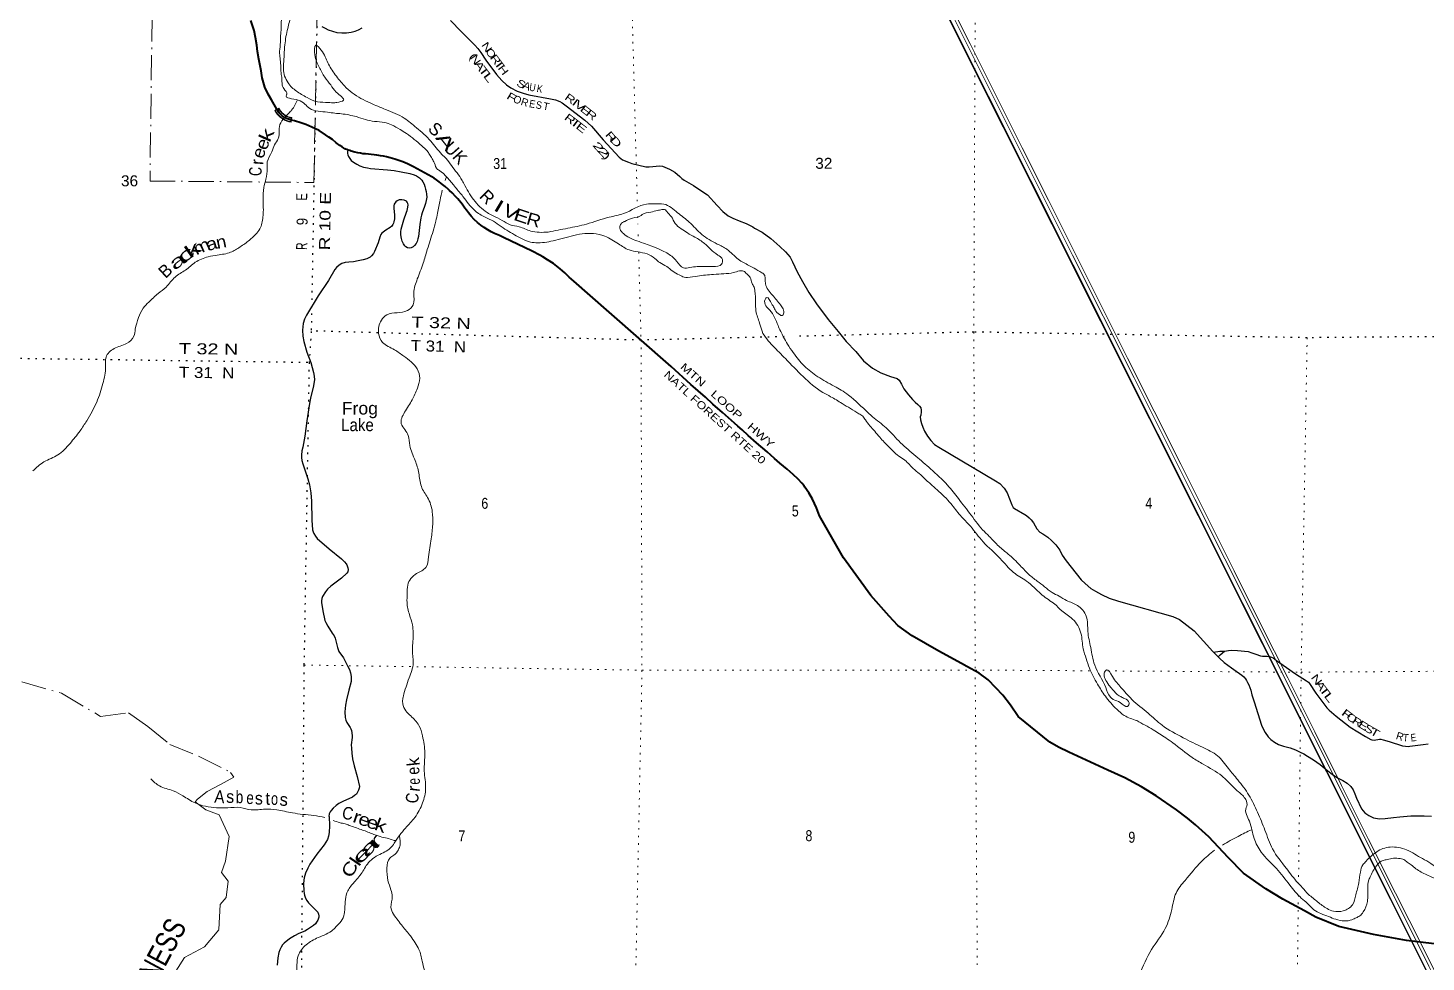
# Model space of a CAD drawing. Header units: feet. Extents: x -1048576 to 137166, y -268550 to 2097152.
# Drawn here: x -146024 to -123722, y 252093 to 266990 of the extents above; entities that cross this region are included whole.
import ezdxf
from ezdxf.enums import TextEntityAlignment as Align

# ---------------------------------------------------------------- set-up
doc = ezdxf.new("R2010")
doc.units = ezdxf.units.FT
doc.header["$LTSCALE"] = 80
doc.linetypes.add('DOT_DASHED', pattern=[7.7, 5, -1.2, 0.3, -1.2])
doc.linetypes.add('DOTTED', pattern=[1.5, 0.3, -1.2])
for name, color, linetype, lineweight in [('26', 7, 'Continuous', 40), ('29', 7, 'Continuous', 25), ('39', 7, 'Continuous', 13), ('44', 7, 'DOT_DASHED', 13), ('6', 7, 'DOTTED', 25), ('61', 7, 'Continuous', 13), ('7', 7, 'DOTTED', 13)]:
    doc.layers.add(name, color=color, linetype=linetype, lineweight=lineweight)
for name, color, linetype in [('27', 7, 'Continuous'), ('30', 7, 'Continuous'), ('41', 7, 'Continuous')]:
    doc.layers.add(name, color=color, linetype=linetype)

msp = doc.modelspace()

# ---------------------------------------------------------------- linework, layer by layer
at = {"layer": '26'}
for points in [[(-142054.64, 265694.89), (-142076.65, 265731.36), (-142139.78, 265845.62), (-142192.38, 265935.83), (-142244.99, 266047.08), (-142288.57, 266194.42), (-142305.1, 266307.55), (-142339.67, 266490.98), (-142362.22, 266615.76), (-142372.74, 266716.5), (-142392.28, 266839.78), (-142413.32, 266948.03), (-142467.42, 267108.9)], [(-139143.81, 264237.91), (-139168.56, 264263.55), (-139196.5, 264296.41), (-139255.34, 264359.68), (-139298, 264399.41), (-139315.65, 264416.58), (-139369.09, 264462.19), (-139408.8, 264496.03), (-139462.37, 264536.42), (-139509.38, 264570.64), (-139546.15, 264594.63), (-139581.8, 264615.74), (-139813.62, 264745.6), (-139872.78, 264777.58), (-139924.66, 264802.69), (-139969.11, 264822.84), (-140042.33, 264853.87), (-140105.97, 264875.62), (-140173.43, 264898.01), (-140244.82, 264918.64), (-140303.34, 264933.35), (-140353.22, 264943.91), (-140399.58, 264952.55), (-140425.81, 264957.34), (-140461.3, 264962.46), (-140500.95, 264968.22), (-140548.27, 264972.38), (-140593.04, 264977.1), (-140637.81, 264980.29), (-140680.01, 264985.41), (-140717.75, 264990.85), (-140762.19, 265000.12), (-140811.12, 265011.64), (-140868.11, 265027.91), (-140891.43, 265035.08), (-140914.22, 265042.78), (-140936.66, 265051.04), (-140957.47, 265058.37), (-140958.35, 265058.81), (-140970.8, 265063.94), (-140986.26, 265074.35), (-141014.06, 265093.14), (-141050.14, 265117.95), (-141105.74, 265158.54), (-141165.86, 265208.91), (-141222.23, 265251), (-141275.58, 265287.83), (-141379.28, 265352.48), (-141496.51, 265409.62), (-141589.69, 265448.71), (-141673.86, 265475.77), (-141773.06, 265507.34), (-141820.21, 265522.4), (-141898.12, 265545.58), (-141933.39, 265564.01), (-141966.55, 265588.24), (-141991.82, 265608.26), (-142018.14, 265636.17), (-142054.64, 265694.89)], [(-122928.82, 252302.91), (-124034.86, 252438.14), (-124558.48, 252531.46), (-125113.84, 252661.37), (-125480.18, 252805.81), (-125661.5, 252906.86), (-126008.16, 253096.6), (-126276.34, 253262.36), (-126631.72, 253508.81), (-126878.09, 253757.45), (-127187.69, 254088.96), (-127397, 254278.71), (-127525.63, 254387.76), (-127702.23, 254518.62), (-128027.09, 254745.44), (-128262.56, 254887.2), (-128524.2, 255028.97), (-128796.73, 255153.29), (-129422.47, 255441.18), (-129585.99, 255519.69), (-129725.53, 255600.39), (-130227.28, 256006.66), (-130351.47, 256187.83), (-130473.06, 256350.87), (-130584.31, 256467.33), (-130708.5, 256594.15), (-130848.21, 256700.26), (-131044.58, 256804.5), (-131130.93, 256854.72), (-131493.72, 257052.23), (-131918.02, 257295.51), (-132145.69, 257461.14), (-132285.4, 257611.25), (-132577.75, 257939.93), (-133014.99, 258540.35), (-133334.5, 259098.73), (-133395.95, 259211.31), (-133446.4, 259338.77), (-133511.08, 259474.64), (-133567.35, 259576.22), (-133631.18, 259667.75), (-133644, 259688.16), (-133676.98, 259732.16), (-133739.08, 259793.62), (-133818.63, 259867.38), (-133912.42, 259951.49), (-134030.78, 260051.13), (-134115.51, 260125.54), (-134234.03, 260230.35), (-134401.55, 260375.93), (-134532.85, 260493.04), (-134630.52, 260579.74), (-134698.43, 260639.26), (-134754.37, 260688.6), (-134943.88, 260856.17), (-135097.82, 260992.69), (-135218.45, 261102.68), (-135452.59, 261305.84), (-135764.02, 261588.57), (-136754.92, 262456.2), (-137054.39, 262720.99), (-137316.98, 262950.68), (-137388.78, 263014.74), (-137459.44, 263083.48), (-137535.76, 263150.77), (-137643.13, 263231.64), (-137738.85, 263294.4), (-137812.58, 263339.7), (-137856.57, 263365.58), (-137899.9, 263388.22), (-137938.06, 263407.63), (-137981.34, 263429.58), (-138438.03, 263650.69), (-138503.24, 263681.09), (-138582.18, 263713.95), (-138635.13, 263740.44), (-138688.08, 263768.89), (-138748.88, 263809.6), (-138802.32, 263847.36), (-138852.33, 263888.56), (-138905.52, 263936.27), (-138955.53, 263991.21), (-138998.19, 264042.21), (-139027.6, 264081.94), (-139056.04, 264117.75), (-139075.16, 264150.12), (-139095.27, 264178.56), (-139119.29, 264207.99), (-139143.81, 264237.91)]]:
    msp.add_lwpolyline(points, dxfattribs=at)
at = {"layer": '29'}
for points in [[(-141334.7, 267014.78), (-141282.26, 266986.45), (-141232.96, 266962.32), (-141164.79, 266937.14), (-141094.52, 266920.35), (-141016.9, 266911.96), (-140942.43, 266913.01), (-140866.91, 266922.45), (-140807.13, 266941.34), (-140751.54, 266960.22), (-140693.85, 266990.65)], [(-139281.7, 267109.56), (-139113.87, 266933.46)], [(-139113.87, 266933.46), (-138897.79, 266717.11), (-138846.44, 266665.06), (-138801.96, 266598.86), (-138721.04, 266477.91), (-138549.49, 266249.1), (-138464.45, 266154.48), (-138388.34, 266082.69), (-138322.25, 266037.3), (-138218.54, 265984.09), (-138124.28, 265948.02), (-138034.84, 265921.49), (-137686.54, 265859.08), (-137611.24, 265842), (-137541.85, 265817.7), (-137501.78, 265795.27), (-137437.01, 265749.88), (-137140.7, 265521.07), (-137035.21, 265424.13), (-136849.59, 265203.86), (-136594.86, 264928.25), (-136539.14, 264889.2), (-136444.34, 264847.35), (-136392.12, 264829.45), (-136165.51, 264777.6), (-136116.6, 264777.44), (-135942.45, 264791.55), (-135902.17, 264785.25), (-135787.81, 264735.85), (-135707.23, 264689.04), (-135624.05, 264618.84), (-135591.12, 264587.87), (-135556.47, 264561.64), (-135405.72, 264475.84), (-135288.75, 264400.43), (-135181.54, 264330.23), (-135030.78, 264157.32), (-134939.81, 264063.72), (-134854.03, 263993.51), (-134778.66, 263957.11), (-134681.18, 263914.21), (-134567.47, 263871.31), (-134463.5, 263816.71), (-134432.41, 263799.17)], [(-140920.96, 265045.06), (-140926.01, 265016.99), (-140925.77, 264989.76), (-140922.68, 264968.38), (-140910.24, 264939.52), (-140888.83, 264907), (-140867.39, 264878.09), (-140831.57, 264847.29), (-140779.54, 264818.21), (-140727.54, 264790.52), (-140670.02, 264770.8), (-140608.9, 264757.86), (-140558.81, 264749.3), (-140286.87, 264726.55), (-140180.79, 264715.88), (-140071.55, 264696.67), (-139932.68, 264671.3), (-139862.59, 264648.72), (-139824.92, 264631.11), (-139780.11, 264598.46), (-139743.04, 264563.9), (-139722.86, 264536.95), (-139705.08, 264497.26), (-139693.53, 264460.93)], [(-139693.53, 264460.93), (-139680.98, 264421.48), (-139669.71, 264383.68), (-139664.55, 264340.46), (-139663.08, 264291.93), (-139670.53, 264236.11), (-139683.38, 264191.19), (-139697.94, 264145.08), (-139736.39, 264043.9), (-139746.83, 264002.52), (-139756.64, 263963.03), (-139773.58, 263857.55), (-139795.17, 263662.02), (-139803.52, 263624.94), (-139818.13, 263587.23), (-139832.72, 263553.11), (-139856.29, 263520.85), (-139880.76, 263497.85), (-139910.5, 263483.36), (-139943.59, 263480.73), (-139971.68, 263485.5), (-139996.79, 263500.04), (-140013.61, 263514.22), (-140036.11, 263548.85), (-140053.89, 263588.54), (-140066.04, 263630.22), (-140074.91, 263691.24), (-140074.64, 263739.84), (-140071.42, 263783.8), (-140028.53, 263928.49), (-139984.71, 264052.49), (-139975.43, 264081.09), (-139966.26, 264133.37), (-139961.73, 264171.74), (-139964.14, 264190.95), (-139973.01, 264214.4), (-139986.96, 264228.71), (-140023.23, 264245.28), (-140059.2, 264250.13), (-140104.21, 264247.53), (-140134.11, 264235.23), (-140158.38, 264215.43), (-140181.98, 264177.77), (-140190.01, 264153.37), (-140189.53, 264114.82), (-140178.51, 264003.72), (-140179.67, 263947.39), (-140186.4, 263898.84), (-140192.65, 263879.07), (-140203.57, 263857.54), (-140219.87, 263830.73), (-140245.23, 263809.18), (-140313.77, 263767.69), (-140377.11, 263719.93), (-140393.66, 263698.35), (-140411.66, 263655.33), (-140438.35, 263565.81), (-140495.32, 263423.37), (-140512.1, 263394.93), (-140542.91, 263357.31), (-140567.49, 263333.71), (-140620.56, 263309.15), (-140679.19, 263291.15), (-140757.54, 263273.92), (-140828.99, 263261.36), (-140907.02, 263256.75), (-140964.39, 263247.49), (-141016.94, 263232.17), (-141057.87, 263208.67), (-141103.66, 263171.46), (-141129.69, 263139.19), (-141231.66, 262961.16), (-141395.34, 262715.51), (-141580.24, 262409.62), (-141610.39, 262346.41), (-141632.96, 262279.23), (-141641.67, 262222.4), (-141642.97, 262168.32), (-141637.1, 262074.8), (-141623.9, 261990.28), (-141574.41, 261821.82), (-141512.81, 261653.15), (-141467.21, 261492.83), (-141458.89, 261436.71), (-141455.62, 261377.3), (-141462.19, 261319.06), (-141466.94, 261283.78), (-141518.73, 261085.74), (-141535.12, 260999.8), (-141577.54, 260723.2)], [(-134432.41, 263799.17), (-134311.44, 263730.91), (-134173.68, 263630.8), (-134029.42, 263506), (-133941.71, 263421.15), (-133867.63, 263336.65), (-133828.64, 263259.95), (-133754.56, 263100.04), (-133670.09, 262945.34), (-133570.02, 262771.13), (-133447.85, 262590.42), (-133257.47, 262341.46), (-133097.62, 262151.65), (-132972.85, 261990.44), (-132817.55, 261828.89), (-132694.08, 261683.29), (-132552.42, 261566.29), (-132419.86, 261488.28), (-132263.91, 261432.38), (-132158.64, 261399.88), (-132126.15, 261371.28), (-132087.16, 261311.48), (-132050.77, 261237.37), (-131977.99, 261136.93), (-131913.01, 261064.13), (-131874.02, 261021.23), (-131831.13, 260987.42), (-131802.54, 260958.82), (-131783.05, 260932.82), (-131775.25, 260896.42), (-131776.55, 260867.82), (-131783.05, 260813.22), (-131790.85, 260788.52), (-131784.35, 260737.81), (-131772.65, 260680.61), (-131750.56, 260623.41), (-131723.27, 260561.01), (-131675.18, 260479.11), (-131621.89, 260411.5), (-131560.81, 260346.5), (-131491.62, 260303.26), (-130589.68, 259767.64), (-130523.4, 259724.74), (-130453.22, 259653.23), (-130402.54, 259573.93), (-130329.12, 259386.39), (-130320.02, 259362.98), (-130308.33, 259343.48), (-130286.23, 259325.28), (-130122.48, 259232.98), (-130095.19, 259214.78), (-130053.6, 259178.38), (-130021.11, 259144.58), (-129986.02, 259099.07), (-129932.68, 259003.24), (-129884, 258950.7), (-129834.04, 258919.95), (-129754.61, 258868.69), (-129694.41, 258814.87), (-129626.51, 258744.39), (-129566.3, 258661.09), (-129525.31, 258580.36), (-129463.82, 258490.65), (-129224.91, 258186.62), (-129162.14, 258128.96), (-129067.34, 258052.07), (-128993.04, 258009.78), (-128900.81, 257954.67), (-128777.83, 257895.73), (-128627.94, 257849.59), (-127760.03, 257606.11), (-127654.68, 257554.21), (-127422.81, 257376.09), (-127121.55, 257044.78)], [(-141577.54, 260723.2), (-141610.06, 260479.38), (-141641.33, 260306.22), (-141654.51, 260244.58), (-141661.72, 260179.33), (-141662.3, 260138.43), (-141655.36, 260093.4), (-141642.01, 260037.62), (-141594.11, 259893.42), (-141561.61, 259799.53), (-141534.92, 259702.58), (-141522.9, 259640.93), (-141514.27, 259574.3), (-141501.13, 259443.5), (-141496.33, 259142.5), (-141482.95, 258984.75), (-141476.34, 258954.97), (-141463.78, 258927.88), (-141438.94, 258884.57), (-141410.71, 258848.22), (-141217.92, 258683.4), (-141025.06, 258522.63), (-140976.88, 258477.05), (-140945.78, 258442.53), (-140937.55, 258430.04), (-140930.46, 258410.2), (-140921.62, 258381.36), (-140918.18, 258352.54), (-140923.78, 258316.58), (-140938.31, 258293.26), (-141020.36, 258215.57), (-141192.07, 258087.18), (-141245.69, 258037.61), (-141280.38, 257997.79), (-141326.06, 257923.83), (-141338.29, 257892.35), (-141342.11, 257852.78), (-141341.84, 257829.18), (-141319.6, 257694.27), (-141286.36, 257541.46), (-141273.84, 257508.65), (-141241.54, 257451.84), (-141170.88, 257339.57), (-141141.85, 257293.75), (-141125.85, 257259.46), (-141111.7, 257214.39), (-141088.17, 257109.96), (-141078.28, 257075.62), (-141063.05, 257046.93), (-140990.2, 256944.73), (-140972.99, 256914.86), (-140925.85, 256818.43), (-140896.49, 256756.06), (-140879.43, 256704.55), (-140866.5, 256647.91), (-140866.77, 256599.32), (-140869.73, 256567.05), (-140906.46, 256428.32), (-140943.44, 256275.45), (-140961.06, 256190.92), (-140968.64, 256081.57), (-140963.72, 255995.15), (-140951.12, 255952.44), (-140935.37, 255915.8), (-140882.59, 255834.15), (-140872.95, 255812.87), (-140864.12, 255784.02), (-140852.52, 255708.43), (-140850.32, 255675.96), (-140867.31, 255555.19), (-140865.69, 255501.47), (-140857.51, 255423.75), (-140845.04, 255332.18), (-140820.72, 255221.17), (-140773.27, 255050.72), (-140737.68, 254894.61), (-140739.65, 254865.48), (-140748.82, 254834.93), (-140765.56, 254800.16), (-140785.16, 254772.14), (-140814.1, 254747.11), (-140849.63, 254722.81), (-141000.17, 254650.62), (-141063.17, 254618.92), (-141106.17, 254587.78), (-141153.56, 254547.43), (-141186.24, 254508.34), (-141202.49, 254486.51), (-141217.06, 254456), (-141222.19, 254414.03)], [(-127121.55, 257044.78), (-127018.23, 256940.31), (-126943.47, 256872.48), (-126824.66, 256783.2), (-126662.4, 256668.42), (-126625.89, 256640.01), (-126603.86, 256607.55), (-126587.48, 256584.93), (-126567.78, 256551.88), (-126550.39, 256513.04), (-126518.52, 256426.66), (-126501.71, 256353.62), (-126464.62, 256240.57), (-126347.56, 255870.12), (-126319.74, 255809.82), (-126286.71, 255751.27), (-126238.03, 255682.86), (-126196.3, 255641.7), (-126140.37, 255600.39), (-126076.05, 255561.55), (-125997.81, 255536.04), (-125889.44, 255507.06), (-125844.23, 255494.88), (-125805.99, 255479.81), (-125730.06, 255441.55), (-125673.27, 255411.98), (-125614.16, 255376.62), (-125516.8, 255315.17), (-125413.06, 255243.13), (-125289.04, 255144), (-125218.34, 255088.34), (-125133.73, 255032.11), (-125050.47, 254989.71), (-124980.13, 254947.97), (-124919.33, 254894.3), (-124885.95, 254841.83), (-124856.14, 254776.23), (-124831.11, 254707.06), (-124751.23, 254537.72), (-124696.39, 254473.32), (-124635.59, 254429.19), (-124558.1, 254394.61), (-124462.72, 254374.33), (-124374.5, 254380.3), (-124239.79, 254398.18), (-124139.34, 254410.11), (-123962.9, 254423.23), (-123751.88, 254425.61), (-123633.86, 254417.27)], [(-127112.3, 257035.42), (-127010.6, 257048.65), (-126935.36, 257050.2), (-126873.21, 257061.84), (-126820.77, 257067.65), (-126731.44, 257063.74), (-126556.81, 257043.03), (-126500.34, 257024.85), (-126420.45, 256996.31), (-126379.94, 256980.15), (-126360.31, 256975.1), (-126331.39, 256970.43), (-126259.54, 256969.36), (-126220.69, 256966.52), (-126185.14, 256955.99), (-126162.43, 256945.14), (-126105.39, 256902.14), (-125949.96, 256792.48), (-125806.53, 256689.09), (-125626.5, 256579.9), (-125599.03, 256558.36), (-125579.9, 256533.27), (-125479.13, 256378.61), (-125303.64, 256147.44), (-125267.33, 256107.87), (-125156.71, 256013.7), (-124929.78, 255840.23), (-124688.31, 255690.75), (-124605.18, 255643.55), (-124584.36, 255636.49), (-124546.92, 255631.88), (-124465.35, 255647.4), (-124442.98, 255646.23), (-124407.09, 255637.68), (-124310.52, 255607.65), (-124095.83, 255541.42), (-124051.71, 255534.66), (-124005.1, 255532.71), (-123978.9, 255537.43), (-123766.61, 255564.15), (-123689.8, 255572.96)], [(-127039.17, 256961.48), (-127005.51, 256994.04), (-126934.86, 257050.29)], [(-141220.21, 254411.97), (-141214.69, 254266.47), (-141220.52, 254159.06), (-141229.69, 254101.11), (-141248.12, 254049.43), (-141271.78, 254002.77), (-141296.71, 253960.87), (-141418.35, 253811.45), (-141525.7, 253653.24), (-141562.04, 253592.25), (-141596.69, 253509.65), (-141616.89, 253437.78), (-141622.52, 253396.41), (-141626.43, 253340.64), (-141624.27, 253227.21), (-141618.29, 253187.62), (-141611.25, 253158.78), (-141595.3, 253113.7), (-141575.74, 253072.2), (-141550.72, 253039.66), (-141449.81, 252937.49), (-141421.87, 252909.36), (-141402.19, 252887.66), (-141389.77, 252855.19), (-141383.09, 252831.34), (-141382.82, 252810.16), (-141388.32, 252792.19), (-141399.29, 252761.66), (-141419.28, 252727.57), (-141437.82, 252700.99), (-141468.17, 252673.86), (-141563.92, 252609.6), (-141609.31, 252584.72), (-141701.04, 252547.37), (-141773.97, 252512.77), (-141852.7, 252461.83), (-141937.43, 252394.34), (-141964.82, 252365.27), (-141984.81, 252331.19), (-142008.45, 252286.33), (-142022.77, 252244.31), (-142037.95, 252160.51), (-142048.53, 252040.76)]]:
    msp.add_lwpolyline(points, dxfattribs=at)
at = {"layer": '39'}
msp.add_line((-139350.71, 264605.5), (-139366.53, 264556.52), dxfattribs=at)
for points in [[(-139726.18, 284721.75), (-139786.61, 284683.23), (-139865.18, 284636.58), (-139935.68, 284589.96), (-139981.99, 284555.51), (-140024.23, 284506.92), (-140030.24, 284490.75), (-140030.24, 284490.75), (-140086.75, 284492.64)], [(-145398.52, 275945.4), (-145179.27, 275770.84), (-145071.49, 275684.92), (-144947.77, 275582.67), (-144797.93, 275476.11), (-144684.22, 275380.03), (-144546.64, 275255.43), (-144435.1, 275143.23), (-144341.63, 275035.26), (-144260.49, 274903.21), (-144183.18, 274789.36), (-144155.72, 274720.45), (-144148.48, 274641.67), (-144150.05, 274490.34), (-144159.89, 274316.89), (-144146.33, 274266.29), (-144124.57, 274229.73), (-144093.25, 274144.64), (-144093.92, 274080.07), (-144123.3, 273963.34), (-144123.59, 273935.09), (-144124.03, 273892.72), (-144084.48, 273825.69), (-144030.92, 273750.45), (-144025.36, 273703.97), (-144012.28, 273606.96), (-144019.57, 273485.96), (-144016.63, 273380.99), (-144007.63, 273277.97), (-144040.6, 273203.67), (-144055.02, 273171.53), (-144108.16, 273093.41), (-144136.72, 273055.37), (-144160.96, 273047.57), (-144168.65, 273081.96), (-144179.93, 273158.76), (-144183.52, 273201.18), (-144195.07, 273251.76), (-144230.62, 273316.72), (-144258.6, 273335.19), (-144275.2, 273286.93), (-144305.15, 273115.73), (-144355.91, 272878.15), (-144412.06, 272703.19), (-144387.72, 272527.36), (-144373.69, 272327.42), (-144385.67, 272141.89), (-144401.17, 272004.84), (-144418.65, 271871.84), (-144433.61, 271787.24), (-144472.5, 271335.63), (-144432.94, 271074.87), (-144390.81, 270672.83), (-144376.7, 270480.96), (-144303.63, 270151.23), (-144197.26, 269734.36), (-144043.65, 269348.05), (-143926.65, 269133.47), (-143640.81, 268858.56), (-143613.31, 268793.68), (-143516.86, 268584.78), (-143247.45, 268363.91), (-143177.67, 268300.59), (-142693.66, 268008.78), (-142557.62, 267930.62), (-142409.61, 267842.24), (-142259.48, 267763.92), (-142139.73, 267667.78), (-142038, 267579.9), (-141958.93, 267441.81), (-141940.81, 267247.89), (-141980.4, 267117.14), (-141983.73, 266990.04), (-141990.64, 266905.36), (-141998.58, 266721.81), (-142010.06, 266584.71), (-141999.03, 266483.69), (-141983.37, 266247.41), (-141972.21, 266158.49), (-141970.81, 266099.96), (-141943.43, 266022.97), (-141896.07, 265931.65), (-141902.21, 265921.63), (-141713.89, 265838.86), (-141528.09, 265707.69), (-141246.97, 265646.12), (-141128.4, 265630.7), (-141023.84, 265621.5), (-140784.82, 265576.52)], [(-145116.05, 275943.39), (-145047.37, 275876.37), (-144908.41, 275691.22), (-144822.47, 275633.78), (-144710.78, 275535.7), (-144579.08, 275427.32), (-144427.33, 275310.64), (-144307.75, 275198.35), (-144162.37, 275049.46), (-144081.39, 274901.27), (-144053.09, 274719.34), (-144040.74, 274551.71), (-143984.76, 274321.05), (-143948.64, 274116.83), (-143936.24, 273953.24), (-143938.52, 273733.3), (-143920.72, 273509.1), (-143916.39, 273343.58), (-143910.03, 273180.05), (-143988.15, 273021.47), (-144074.23, 272871.06), (-144162.77, 272678.29), (-144221.87, 272412.55), (-144218.88, 272117.89), (-144229.75, 271845.57), (-144281.22, 271539.39), (-144307.87, 271297.51), (-144297.13, 270974.51), (-144273.74, 270705.86), (-144195.46, 270297.37), (-144175.87, 270050.96), (-144012.72, 269675.86), (-143981, 269629.1), (-143876.75, 269395.89), (-143745.82, 269212.85), (-143624.49, 269074.31), (-143531.27, 268942.12), (-143373.33, 268670.15), (-143146, 268443.53), (-142902.13, 268283.48), (-142690.79, 268206.87), (-142543.67, 268112.09), (-142379.77, 268003.35), (-142206.14, 267862.23), (-142054.23, 267761.7), (-141941.43, 267576.83), (-141860.81, 267394.33), (-141836.69, 267196.31), (-141881.17, 266982.88), (-141926.16, 266719), (-141945.37, 266418.53), (-141948.22, 266337.84), (-141929.29, 266222.6), (-141874.03, 266117.07), (-141814.43, 266041.75), (-141742.57, 265984.47), (-141572.57, 265881.72), (-141406.24, 265813.32), (-141235.31, 265801.38), (-141130.69, 265798.22), (-141094.4, 265803.89), (-140989.41, 265837.05), (-141106.8, 265967.48), (-141194.17, 266081.44), (-141289.48, 266205.57), (-141378.39, 266365.96), (-141448.8, 266562.47), (-141433.15, 266713.65), (-141345.4, 266636.02), (-141240.82, 266435.1), (-141122.05, 266244.11), (-140974.96, 266066.95), (-140851.32, 265956.64), (-140565.22, 265794.11), (-140318.75, 265690.53), (-140022.33, 265552.11), (-139826.69, 265398.63), (-139597.47, 265184.25), (-139420.53, 264974.47), (-139354.79, 264909.18), (-139267.42, 264795.23), (-139098.8, 264559.31), (-139071.15, 264508.55), (-138914.81, 264252.59), (-138697.58, 264046.41), (-138611.56, 263997.04), (-138461.41, 263920.75), (-138333.33, 263850.74), (-138188.76, 263818.9), (-138004.32, 263750.31), (-137724.74, 263735.17)], [(-141725.53, 265844.15), (-141817.78, 265679.88), (-141861.1, 265632.79), (-141955.25, 265534.84)], [(-141955.25, 265534.84), (-142013.63, 265419.93), (-142019.55, 265279.15), (-142032.17, 265226.82), (-142089.56, 265126.54), (-142135, 265014.02), (-142207.1, 264853.36), (-142208.2, 264746.42), (-142228.03, 264581.16), (-142261.62, 264446.31), (-142273.67, 264254.73), (-142269.36, 264087.19), (-142276.57, 263974.26), (-142326.83, 263785.11), (-142394.15, 263697.05), (-142491.7, 263605.28), (-142639.73, 263497.91), (-142791.55, 263412.78), (-143003.32, 263368.67), (-143150.53, 263339.99), (-143354.69, 263253.41), (-143508.91, 263129.97), (-143677.12, 263016.77), (-143819.63, 262858.89), (-143947.49, 262755.34), (-144097.84, 262617.73), (-144187.39, 262521.84), (-144259.38, 262371.27), (-144311.59, 262188.19), (-144334.92, 262073.42), (-144450.83, 261957.63), (-144650.9, 261877.06), (-144779.11, 261739.21), (-144786.72, 261587.94), (-144827.73, 261319.99), (-144927.41, 261022.4), (-145087.46, 260725.47), (-145193.79, 260563.17), (-145352.81, 260365.11), (-145545.9, 260181.54), (-145768.44, 260068.93), (-145947.03, 259925.57)], [(-140784.82, 265576.52), (-140495.8, 265500.74), (-140337, 265482.87), (-140222.69, 265443.29), (-140088.58, 265373.22), (-139986.62, 265307.54), (-139741.12, 265111.14), (-139657.44, 265029.51), (-139617.78, 264972.58), (-139578.22, 264905.55), (-139540.7, 264836.53), (-139489.42, 264735.08), (-139474.98, 264725.52), (-139204.84, 264447.93), (-139085.39, 264302.71), (-138838.61, 264031.8), (-138664.44, 263943.13), (-138414.53, 263783.01), (-138172.47, 263643.16), (-138038.25, 263583.18), (-137921.71, 263565.77), (-137647.7, 263595.09), (-137314.73, 263682.28), (-137139.35, 263710.65), (-137004.51, 263711.21), (-136823.82, 263668.88), (-136601.71, 263545.39), (-136435.65, 263450.76), (-136148.52, 263387.1), (-136022.5, 263313.09), (-135946.7, 263247.69), (-135834.64, 263185.93), (-135738.82, 263110.23), (-135634.79, 263050.57), (-135554.65, 263015.4), (-135502.38, 263010.79), (-135341.14, 263033.26), (-135087.3, 263058.76), (-134924.16, 263071.11), (-134769.03, 263087.59), (-134674.16, 263114.82), (-134609.79, 263112.1), (-134557.91, 263069.16), (-134504.16, 263012.07), (-134470.95, 262914.84), (-134441.35, 262858.02), (-134427.92, 262795.31), (-134417.68, 262617.62), (-134411.09, 262476.28), (-134352.73, 262281.92), (-134313.82, 262152.34), (-134141.13, 261920.41), (-133941.99, 261716.45), (-133659.17, 261430.86), (-133343.82, 261177.2), (-133219.75, 261109.26), (-133037.72, 261002.35), (-132767.73, 260837.98), (-132707.78, 260796.96), (-132664.11, 260737.97), (-132517.04, 260558.79), (-132437.53, 260463.08), (-132292.2, 260310.15), (-132106.77, 260142.66), (-132014.86, 260079.1), (-131945.16, 260007.71), (-131759.71, 259842.24), (-131628.17, 259717.71), (-131520.49, 259621.7), (-131301.37, 259403.39), (-131150.38, 259214.08), (-130991.13, 259044.85), (-130786.43, 258794.41), (-130513.49, 258527.09), (-130302.44, 258306.85), (-130096.58, 258169.41), (-129972.86, 258067.17), (-129867.25, 257965.12), (-129671.53, 257819.72), (-129649.56, 257803.33), (-129531.97, 257693.08), (-129360.25, 257562.07), (-129227.74, 257336.63), (-129190.06, 257088), (-129143.38, 256932.11), (-129092.6, 256782.22), (-128962.45, 256524.52), (-128837.64, 256333.47), (-128656.67, 256123.65), (-128534.92, 256025.47), (-128336.54, 255942.59)], [(-139414.24, 264404.78), (-139450.21, 264246.29), (-139490.59, 264038.87), (-139518.11, 263908), (-139562.02, 263749.05), (-139653.6, 263455.41), (-139720.25, 263238.19), (-139813.42, 262986.95), (-139868.05, 262763.54), (-139880.1, 262571.96), (-139971.55, 262486.18), (-140134.96, 262447.59), (-140298.29, 262417.07), (-140385.74, 262329.23), (-140430.17, 262119.84), (-140367.26, 261975.87), (-140177.28, 261858.78), (-140027.43, 261754.24), (-139911.61, 261666.21), (-139814.16, 261554.16), (-139775.48, 261402.39), (-139811.34, 261243.35), (-139895.76, 261058.61), (-140016.56, 260860.14), (-140068.76, 260677.06), (-140011.37, 260583.61), (-139958, 260490.2), (-139931.47, 260330.49), (-139847.41, 260091.45), (-139789.11, 259891.03), (-139749.07, 259676.69), (-139648.26, 259500.03), (-139574.09, 259277.24), (-139568.15, 259073.35), (-139590.65, 258843.54), (-139635.92, 258553.44), (-139677.92, 258384.38), (-139823.78, 258291.12), (-139966.58, 258104.99), (-139974.1, 257961.79), (-139977.49, 257828.64), (-139937.28, 257630.44), (-139892.65, 257470.53), (-139883.25, 257212.12), (-139890.75, 257070.94), (-139878.83, 256860.93), (-139943.68, 256623.51), (-140035.21, 256335.93), (-140048.01, 256265.44), (-140044.55, 256210.91), (-139997.38, 256101.43), (-139917.75, 256017.82), (-139786.5, 255865.05), (-139729.86, 255698.95), (-139694.43, 255428.15), (-139701.46, 255137.64), (-139680.17, 254860.93), (-139728.86, 254629.39), (-139851.97, 254400.67), (-140002.68, 254228.76), (-140182.27, 253988.54), (-140239.4, 253912.48), (-140439.85, 253795.59), (-140628.73, 253630.14), (-140679.93, 253543.92), (-140818.6, 253367.84), (-140922.69, 253227.71), (-140969.91, 252943.68), (-140978.83, 252859.02), (-141028.32, 252744.53), (-141113.8, 252652.63), (-141158.55, 252606.7), (-141393.27, 252484.13), (-141585.67, 252367.15), (-141714.26, 252192.98), (-141733.87, 252047.9), (-141732.27, 251813.79), (-141732.82, 251565.58), (-141827.67, 251346.64), (-141867.19, 251221.95), (-141921.37, 251042.94), (-141959.83, 250827.43), (-142142.56, 250478.27), (-142219.22, 250265.19), (-142265.67, 250055.82), (-142279.26, 249908.66), (-142293.76, 249674.72), (-142306.03, 249267.21), (-142332.89, 249005.16), (-142332.4, 248857.84)], [(-137724.74, 263735.17), (-137412.17, 263796.35), (-137115.65, 263861.75), (-136750.24, 263972.81), (-136522.22, 264030.87), (-136156.41, 264180.27), (-136031.59, 264184.97), (-135878.68, 264181.3), (-135660.74, 264043.72), (-135475.12, 263894.39), (-135275.9, 263698.5), (-135027.94, 263544.46), (-134873.85, 263460.05), (-134692.36, 263300.67), (-134524.31, 263204), (-134442.25, 263160.73), (-134318.24, 263086.74), (-134290.23, 263070.29), (-134259.66, 262912.55), (-134148.86, 262729.73), (-134083.24, 262652.33), (-134017.63, 262574.93), (-133978.05, 262509.93), (-133966.42, 262467.42), (-133991.21, 262405.13), (-134037.35, 262419.76), (-134105, 262495.16), (-134138.56, 262558.08), (-134164.34, 262594.69), (-134237.81, 262690.33), (-134266.32, 262658.35), (-134251.24, 262559.31), (-134187.58, 262487.98), (-134059.27, 262246.45), (-133970.64, 262059.83), (-133907.39, 261948.15), (-133816.21, 261813.97), (-133641.32, 261600.18), (-133425.75, 261428.33), (-133161.67, 261276.13), (-133049.61, 261214.37), (-132935.7, 261136.45), (-132620.69, 260850.51), (-132550.9, 260787.19), (-132335.35, 260613.32), (-132104.37, 260374.7), (-131861.07, 260160.17), (-131625.66, 259959.85), (-131354.67, 259698.6), (-131181.79, 259484.83), (-130979.25, 259220.29), (-130766.63, 258957.66), (-130708.86, 258900.53), (-130555.52, 258743.47), (-130407.91, 258616.76), (-130320.16, 258539.12), (-130216.55, 258439.11), (-130061.24, 258278), (-129925.51, 258169.57), (-129807.71, 258079.5), (-129683.9, 257985.33), (-129575.83, 257927.65), (-129455.78, 257859.75), (-129281.52, 257779.16), (-129142.42, 257608.14), (-129116.77, 257363.68), (-129071.13, 257106.89), (-129007.59, 256829.73), (-128832.17, 256472.66), (-128757.29, 256318.47), (-128711.38, 256281.65), (-128599.22, 256229.98), (-128483.11, 256170.2), (-128458.36, 256228.46), (-128532.12, 256295.85), (-128592.18, 256326.77), (-128616.2, 256339.14), (-128723.82, 256441.21), (-128781.47, 256510.45), (-128840.79, 256611.99), (-128855.97, 256700.95), (-128821.24, 256751.03), (-128725.69, 256649.09), (-128588.64, 256474.05), (-128413.55, 256280.44), (-128154.2, 256059.68), (-127930.77, 255869.58), (-127596.75, 255670.2), (-127288.4, 255517.52), (-127048.3, 255381.73), (-126875.32, 255178.05)], [(-136505.43, 263903.56), (-136380.08, 263958.7), (-136240.78, 264001.59), (-136224.53, 264015.54), (-136087.28, 264054.41), (-135982.37, 264079.5), (-135911.79, 264092.86), (-135855.49, 264088.22), (-135833.63, 264061.74), (-135760.01, 263980.22), (-135700.75, 263872.63), (-135603.02, 263786.81), (-135503.07, 263721.15), (-135385.02, 263655.29), (-135233.13, 263552.74), (-135135.45, 263462.89), (-135019.69, 263368.8), (-134945.97, 263297.37), (-134958.82, 263222.84), (-135096.05, 263185.99), (-135206.75, 263185.17), (-135347.63, 263184.68), (-135464.48, 263171.82), (-135569.23, 263162.87), (-135676.78, 263270.99), (-135754.47, 263348.52), (-135922.5, 263447.21), (-136086.82, 263515.59), (-136205.1, 263559.25), (-136345.48, 263607.19), (-136431.61, 263646.47), (-136525.54, 263710.04), (-136579.17, 263779.24), (-136576.53, 263839.75), (-136541.91, 263888.67), (-136520.66, 263898.87), (-136505.43, 263903.56)], [(-128336.54, 255942.59), (-128074.42, 255796.47), (-127874.48, 255669.18), (-127762.61, 255589.26), (-127451.07, 255355.83), (-127277.11, 255246.98), (-126979.18, 255060.11), (-126805.85, 254890.73), (-126716.13, 254809.04), (-126596.69, 254682.63), (-126581.65, 254579.54), (-126591.97, 254555.44), (-126539.89, 254336.93), (-126464.21, 254065.69), (-126351.77, 253846.52), (-126108.96, 253583.56), (-125896.34, 253320.93), (-125711.33, 253113.08), (-125615.6, 253029.31), (-125509.99, 252927.26), (-125275.66, 252817.76), (-125161.4, 252774.14), (-125024.81, 252748.44), (-124903.87, 252767.31), (-124837.13, 252798.88), (-124780.47, 252828.53), (-124723.46, 252892.49), (-124657.33, 253059.27), (-124651.05, 253277.15), (-124639.82, 253390.03), (-124613.03, 253450.28), (-124514.61, 253626.8), (-124405.02, 253714.41), (-124342.5, 253727.85), (-124239.66, 253746.92), (-124135.07, 253741.75), (-124090.88, 253733.19), (-124034.89, 253698.28), (-123976.97, 253655.27), (-123823.2, 253540.6), (-123638.96, 253451.82), (-123369.1, 253275.34), (-123171.43, 253123.86), (-123059.66, 253033.86), (-122977.87, 252964.36), (-122933.09, 252929.21), (-122925.43, 252926.62)], [(-126875.32, 255178.05), (-126724.23, 254998.82), (-126547.64, 254754.74), (-126409.6, 254480.81), (-126291.81, 254194.99), (-126170.12, 253897.02), (-125949.95, 253585.87), (-125767.16, 253357.87), (-125695.49, 253282.43), (-125598.01, 253172.4), (-125524.19, 253111.05), (-125376.47, 252994.42), (-125300.5, 252945.17), (-125198.29, 252903.7), (-125041.25, 252910.06), (-124895.39, 253003.33), (-124841.38, 253166.2), (-124793.13, 253355.37), (-124769.2, 253528.66), (-124729.8, 253641.25), (-124678.86, 253701.23), (-124506.23, 253852.73), (-124409.12, 253902.13), (-124292.14, 253927.09), (-124161.4, 253919.62), (-124030.98, 253881.88), (-123778.85, 253741.92), (-123644.8, 253665.79), (-123473.25, 253518.64), (-123295.62, 253375.45), (-123259.73, 253342.77), (-123190.16, 253259.27), (-123061.83, 253213.49), (-122985.84, 253166.25), (-122950.08, 253121.46), (-122924.8, 253103.69)], [(-144063.83, 255015.46), (-143926.15, 254900.96), (-143707.58, 254823.92), (-143553.45, 254743.54), (-143357.4, 254630.43), (-143190.92, 254576.15), (-143016.08, 254552.05), (-142834.93, 254554.12), (-142637.69, 254556.02), (-142462.98, 254519.82), (-142241.48, 254531.54), (-142056.45, 254519.44), (-141803.37, 254472.3), (-141640.6, 254448.33), (-141463.67, 254432.29), (-141290.13, 254395.39)], [(-141157.74, 254352.39), (-141046.28, 254314.75), (-140965.98, 254295.72), (-140901.81, 254272.82), (-140711.31, 254206.18), (-140536.89, 254141.73), (-140406.58, 254093.9), (-140294.16, 254066.44), (-140199.85, 254039.18), (-140161.72, 254028.68), (-140157.7, 254028.64)], [(-140099.22, 254099.28), (-140088, 253957.25), (-140114.91, 253884.89), (-140186.26, 253796.87), (-140249.12, 253751.14), (-140297.06, 253592.24), (-140281.01, 253392.28), (-140234.22, 253246.47), (-140213.21, 253137.27), (-140233.08, 252967.97), (-140118.56, 252754.84), (-140051.08, 252663.3), (-139921.87, 252508.52), (-139846.55, 252396.71), (-139787.25, 252293.15), (-139734.86, 252104.91), (-139663.37, 251817.57), (-139613.64, 251566.8), (-139533.91, 251297.53), (-139449.62, 251080.69), (-139378.57, 250750.98), (-139299.05, 250461.54), (-139262.89, 250261.36), (-139251.92, 250154.29), (-139223.09, 249829.08), (-139196.14, 249515.99), (-139141.15, 249190.49), (-139092.36, 248848.91), (-139027.68, 248486.99), (-138959.54, 248264.26), (-138950.31, 247989.71), (-138927.87, 247630.26), (-138861.67, 247415.63), (-138810.04, 247348.48), (-138753.64, 247158.17), (-138722.66, 247040.79), (-138696.14, 246881.08), (-138650.07, 246664.65), (-138609.55, 246496.71), (-138585.08, 246332.99), (-138559.33, 246098.62), (-138543.77, 245852.25), (-138528.1, 245615.97), (-138473.43, 245453.93), (-138378.41, 245301.55), (-138313.19, 245185.82), (-138273.64, 245118.79), (-138180.46, 244982.57), (-138111.57, 244832.49), (-138026.51, 244690.31), (-138067.27, 244446.57), (-138037.33, 244228.3), (-137997.62, 243981.67), (-137937.89, 243724.73), (-137874.46, 243631.21), (-137795.38, 243493.13), (-137699.04, 243274.14), (-137628.1, 243128.07), (-137567.35, 242970), (-137502.38, 242830.05), (-137470.89, 242567.37), (-137474.66, 242397.9), (-137479.5, 242319.25), (-137486.43, 242232.55), (-137487.41, 242137.71), (-137429.01, 241947.38), (-137370.98, 241720.73), (-137373.11, 241708.65), (-137389.34, 241696.72), (-137257.23, 241432.94), (-137064.48, 241194.74), (-136943.51, 241021.89), (-136845.69, 240750.42), (-136745.07, 240555.59), (-136664.97, 240322.65), (-136577.42, 240031.11), (-136491.43, 239783.97), (-136404.01, 239480.32), (-136321.14, 239126.27), (-136308.21, 238819.39), (-136335.36, 238724.84), (-136382.7, 238622.43), (-136562.6, 238351.95), (-136667.32, 238151.28), (-136674.19, 238070.64), (-136671.36, 237955.58), (-136651.08, 237775.75), (-136621.96, 237672.52), (-136594.37, 237615.72), (-136551.36, 237494.17), (-136490.17, 237378.48)], [(-126504.47, 254203.58), (-126721.49, 254096.73), (-126968.21, 253959.18)], [(-127094.77, 253876.89), (-127305.25, 253695.43), (-127565.95, 253395.55), (-127708.92, 253193.29), (-127778.06, 252929.67), (-127881.81, 252628.1), (-128100.63, 252291.44), (-128293.96, 251889.94), (-128466.9, 251514.44), (-128727.24, 251055.14), (-128948.45, 250682.19), (-129177.09, 250369.86), (-129424.08, 250033.51), (-129541.29, 249792.62), (-129575.78, 249571.01), (-129597.42, 249230.2), (-129597.77, 249002.17), (-129612.12, 248782.36), (-129632.59, 248554.54), (-129667.4, 248302.67), (-129700.13, 248056.82), (-129769.92, 247730.66), (-129822.96, 247466.88), (-129968.8, 247181.9), (-130186.09, 246798.81), (-130381.21, 246613.26), (-130524.83, 246348.43), (-130657.31, 245992.68), (-130733.64, 245811.89), (-130750.66, 245723.28), (-130763.19, 245485.29), (-130770.57, 245160.47), (-130760.94, 244924.25), (-130760.94, 244730.52), (-130764.01, 244627.64), (-130776.69, 244375.52), (-130793.05, 244155.73), (-130775.37, 243919.43), (-130739.62, 243678.9), (-130693.29, 243488.7), (-130687.32, 243093.11), (-130731.81, 242683.93), (-130832.25, 242117.96), (-130868.97, 241486.71), (-130953.39, 241108.24), (-130986.92, 240785.72), (-131045.49, 240376.7), (-131055.27, 240209.31), (-131077.79, 239977.48), (-131124.46, 239552.18), (-131135.06, 239306.1), (-131123.96, 239211.13), (-131082.95, 238895.87), (-131014.06, 238552.06), (-130978.03, 238144.03), (-130833.83, 237882.14), (-130624.63, 237678.07), (-130555.33, 237568.34), (-130488.73, 237392.05), (-130362.49, 237144.48), (-130278.28, 236919.57), (-130300.19, 236552.52), (-130315.11, 236471.96)]]:
    msp.add_spline(points, degree=3, dxfattribs=at)
at = {"layer": '44'}
for points in [[(-153541.06, 269871.9), (-146796.12, 269865.2), (-146768.04, 267212.2), (-144044.15, 267173.49), (-144076.94, 264549.01), (-141462.29, 264526.04), (-141414.04, 267136.62), (-141509.5, 272477.38), (-141507.76, 272565.81), (-141522.55, 275920.29)], [(-146120.88, 256561.41), (-145488.96, 256379.1), (-144866.83, 256010.69), (-144417.75, 256066.52), (-144114.01, 255850.95), (-143762.67, 255564.72), (-143301.81, 255373.85), (-142795.29, 255118.38), (-142738.79, 255040.57), (-142955.24, 254922.43), (-143165.14, 254814.13), (-143318.25, 254692.24), (-143355.36, 254650.05)], [(-143355.36, 254650.05), (-143188.1, 254522.07), (-142972.62, 254440.38), (-142812.92, 254094.98), (-142872.92, 253702.47), (-142936.96, 253522.3), (-142829.64, 253383.04), (-142864.27, 253122.06), (-142957.83, 253012.59), (-142977.74, 252604), (-143205.54, 252336.42), (-143528.96, 252167.68), (-143667.83, 251944.83)]]:
    msp.add_lwpolyline(points, dxfattribs=at)
at = {"layer": '6'}
msp.add_line((-141425.82, 266497), (-141438.39, 265814.94), dxfattribs=at)
for points in [[(-141522.55, 275920.25), (-141507.76, 272565.81), (-141509.5, 272477.38), (-141414.04, 267136.62), (-141421.61, 266725.41)], [(-141440.94, 265675.98), (-141505.9, 262149.54), (-141539.12, 261657.83), (-141621.37, 256829.99), (-141667.88, 251349.44), (-141750.97, 245855.59), (-141686.49, 240560.25), (-141780.92, 235189.77), (-141839.82, 229965.03)], [(-133959.81, 262067.07), (-136244.02, 262011.43), (-141505.9, 262158.54)], [(-122875.06, 262072.82), (-125618.43, 262049.8), (-130935.81, 262140.72), (-133811.82, 262070.67)], [(-153596.94, 261746.82), (-146864.92, 261732.79), (-141539.12, 261657.83)]]:
    msp.add_lwpolyline(points, dxfattribs=at)
at = {"layer": '61'}
for p, q in [((-142076.7, 265671.99), (-142026.94, 265702.46)), ((-141825.17, 265487.25), (-141820.19, 265521.49)), ((-141820.19, 265521.49), (-141814.53, 265560.35))]:
    msp.add_line(p, q, dxfattribs=at)
for points in [[(-141825.17, 265487.25), (-141825.29, 265487.27), (-141861.18, 265494.72), (-141896.99, 265506.15), (-141931.41, 265521.28), (-141964.07, 265539.91), (-141994.59, 265561.86), (-142022.66, 265586.88), (-142047.95, 265614.7), (-142070.2, 265644.99), (-142088.11, 265675.66)], [(-142086.63, 265675.3), (-142054.64, 265694.89), (-142023.74, 265713.81)], [(-141831.86, 265496.81), (-141859.15, 265502.47), (-141894.16, 265513.64), (-141927.81, 265528.44), (-141959.74, 265546.65), (-141989.58, 265568.11), (-142017.02, 265592.57), (-142041.75, 265619.77), (-142063.5, 265649.39), (-142076.7, 265671.99)], [(-142026.94, 265702.46), (-142014.13, 265680.54), (-141996.03, 265655.9), (-141975.47, 265633.27), (-141952.64, 265612.93), (-141927.82, 265595.08), (-141901.27, 265579.93), (-141873.26, 265567.63), (-141844.15, 265558.33), (-141823.53, 265554.05), (-141831.86, 265496.81)], [(-141814.53, 265560.35), (-141842.11, 265566.08), (-141870.43, 265575.12), (-141897.67, 265587.09), (-141923.49, 265601.82), (-141947.63, 265619.18), (-141969.83, 265638.96), (-141989.83, 265660.97), (-142007.43, 265684.94), (-142023.36, 265712.2)]]:
    msp.add_lwpolyline(points, dxfattribs=at)
at = {"layer": '7'}
for p, q in [((-136297.61, 263983.97), (-136294.25, 263860.32)), ((-136289.74, 263694.39), (-136286.83, 263587.14)), ((-125405.09, 256717.76), (-122904.43, 256734.69))]:
    msp.add_line(p, q, dxfattribs=at)
for points in [[(-136199.01, 275887.14), (-136194.58, 272557.74), (-136383.04, 267128.81), (-136301.61, 264131.16)], [(-130825, 275855), (-130909.59, 272729.93), (-130915.11, 267189.93), (-130935.81, 262140.72), (-130923.59, 259147.97)], [(-136282.14, 263414.85), (-136244.02, 262011.43), (-136229.22, 256747.49), (-136340.95, 251324.91), (-136313.74, 246170.68), (-136328.19, 240496.68), (-136435.86, 235164.84), (-136448.43, 229931.51)], [(-125618.43, 262049.8), (-125714.06, 256715.67), (-125756.29, 253346.07)], [(-130922.83, 258961.44), (-130913.79, 256749.46), (-130876.18, 251424.45), (-131321.6, 246132.47), (-131044.52, 240430.74), (-131116.59, 235158.65), (-131105.71, 229899.56)], [(-141621.37, 256829.99), (-136229.22, 256747.49), (-130913.79, 256749.46), (-129074.41, 256737.51)], [(-128799.33, 256735.72), (-125714.06, 256715.67), (-125552.63, 256716.76)], [(-125758.59, 253162.08), (-125780.18, 251439.41), (-125717.51, 246063.39), (-125710.71, 240712.83), (-125722.35, 240374.03), (-125753.35, 235135.33), (-125806.54, 229869.08)]]:
    msp.add_lwpolyline(points, dxfattribs=at)

# ---------------------------------------------------------------- texts
at = {"layer": '27'}
for s, rotation, width, p in [('MTN   LOOP   HWY', 318.295, 1.35, (-135628.07, 261569.8)), ('NATL FOREST RTE 20', 317.765, 1.25, (-135889.71, 261446.05))]:
    msp.add_text(s, height=120, rotation=rotation, dxfattribs=dict(at, width=width)).set_placement(p)
at = {"layer": '30'}
for s, rotation, width, p in [('N', 303.897, 1.35, (-138753.37, 266652.08)), ('(', 309.021, 1.4, (-138968.98, 266503.19)), ('N', 303.784, 1.35, (-138933.66, 266454.02)), ('O', 303.784, 1.3, (-138689.26, 266553.5)), ('R', 306.861, 1.4, (-138613.11, 266450.63)), ('A', 303.784, 1.5, (-138867.64, 266352.68)), ('T', 306.861, 1.75, (-138797.25, 266261.06)), ('T', 306.861, 1.75, (-138552.31, 266369.56)), ('H', 306.861, 1.35, (-138489.34, 266285.56)), ('L', 306.861, 1.75, (-138722.57, 266163.21)), ('S', 332.839, 1.25, (-138182.31, 266044.18)), ('A', 339.06, 1.15, (-138088.24, 266009.18)), ('U', 349.841, 0.85, (-137985.45, 265982.32)), ('K', 349.841, 0.85, (-137870.12, 265962.64)), ('F', 329.857, 1.45, (-138339, 265835.41)), ('E', 349.841, 0.9, (-137989.06, 265720.26)), ('R', 324.602, 1.4, (-137408.91, 265813.95)), ('I', 322.325, 1.6, (-137330, 265756.24)), ('V', 322.325, 1.6, (-137253.98, 265700.65)), ('S', 349.841, 0.9, (-137883.03, 265701.26)), ('R', 322.325, 1.45, (-137412.91, 265491.21)), ('E', 322.325, 1.55, (-137163.12, 265627.69)), ('R', 322.325, 1.45, (-137070.51, 265555.98)), ('T', 322.325, 1.75, (-137324.72, 265424.26)), ('E', 322.325, 1.55, (-137230.8, 265350.59)), ('R', 310.121, 1.5, (-136769.2, 265217.09)), ('D', 312.745, 1.6, (-136689.61, 265133.9)), ('2', 312.016, 1.95, (-136970.07, 265053.67)), ('2', 312.745, 2, (-136889.74, 264967.36)), (')', 312.745, 1.6, (-136833.29, 264906.3)), ('N', 307.324, 1.45, (-125514.35, 256562.73)), ('A', 303.087, 1.45, (-125453.03, 256466.79)), ('T', 307.204, 1.75, (-125387.58, 256375.01)), ('L', 307.204, 1.75, (-125311.53, 256275.9)), ('F', 322.605, 1.65, (-125020.15, 255997.42)), ('O', 322.605, 1.35, (-124940.21, 255934.87)), ('R', 328.241, 1.3, (-124850.52, 255873.47)), ('E', 328.241, 1.4, (-124752.94, 255813.08)), ('S', 328.241, 1.4, (-124661.35, 255756.38)), ('T', 330.413, 1.5, (-124565.88, 255701.73)), ('T', 355.106, 0.9, (-124050.75, 255611)), ('E', 7.174, 0.85, (-123915.42, 255613.79))]:
    msp.add_text(s, height=120, rotation=rotation, dxfattribs=dict(at, width=width)).set_placement(p, align=Align.CENTER)
for s, rotation, p in [('O', 337.438, (-138239.22, 265790.51)), ('R', 341.182, (-138117.57, 265748.96)), ('T', 349.841, (-137769.09, 265680.85)), ('R', 342.855, (-124155.72, 255635.5))]:
    msp.add_text(s, height=120, rotation=rotation, dxfattribs=at).set_placement(p, align=Align.CENTER)
at = {"layer": '41'}
for s, rotation, p in [('S', 315.474, (-139593.28, 265304.77)), ('U', 311.464, (-139338.18, 264997.26)), ('K', 311.464, (-139207.4, 264860.53)), ('r', 86.207, (-142270.03, 264846.01)), ('R', 314.88, (-138767.53, 264224.58)), ('B', 42.777, (-143764.84, 263045.92)), ('k', 95.814, (-139779.57, 255296.12)), ('t', 1.179, (-142197.14, 254600.64)), ('s', 356.384, (-141948.94, 254584.7)), ('r', 83.787, (-139775.4, 254847.82))]:
    msp.add_text(s, height=200, rotation=rotation, dxfattribs=at).set_placement(p, align=Align.CENTER)
for s, rotation, width, p in [('k', 65.716, 1.5, (-142128.84, 265242.54)), ('e', 71.716, 1.15, (-142190.41, 265108.59)), ('A', 308.474, 1.7, (-139439.77, 265117.86)), ('e', 73.684, 1.1, (-142248.03, 264973.09)), ('C', 87.938, 0.75, (-142296.07, 264698.8)), ('I', 329.079, 1.75, (-138560.56, 264062.99)), ('V', 332.817, 1.35, (-138367.72, 263964.47)), ('E', 341.684, 1.35, (-138179.92, 263896.74)), ('R', 344.085, 1.15, (-137981.32, 263833.12)), ('a', 16.209, 1.2, (-143068.09, 263454.28)), ('n', 11.679, 1.1, (-142923.17, 263481.39)), ('c', 38.777, 2, (-143449.01, 263298.88)), ('k', 34.777, 1.85, (-143341.6, 263373.8)), ('m', 24.147, 1.2, (-143217.35, 263416.31)), ('a', 35.777, 1.75, (-143584.51, 263191.42)), ('e', 95.814, 0.85, (-139781.06, 255151.83)), ('e', 90.327, 0.7, (-139770.79, 254975.76)), ('A', 356.078, 0.9, (-142974.62, 254630.91)), ('s', 358.986, 0.95, (-142799.95, 254631.26)), ('b', 0.666, 0.8, (-142649.09, 254626.75)), ('e', 356.516, 0.8, (-142486.01, 254613.52)), ('s', 0.705, 0.95, (-142340.58, 254605.17)), ('o', 358.513, 0.75, (-142092.86, 254598.83)), ('C', 83.787, 0.85, (-139795.75, 254697.28)), ('C', 349.568, 0.9, (-140940.12, 254367.31)), ('r', 341.379, 1.3, (-140804.08, 254314.2)), ('e', 340.383, 1.2, (-140688.63, 254270.16)), ('e', 340.546, 1.2, (-140556.86, 254222.46)), ('k', 339.66, 1.35, (-140429.61, 254179.2)), ('r', 47.411, 2.15, (-140412.25, 253950.97)), ('e', 45.459, 2.05, (-140630.86, 253738.03)), ('a', 46.459, 2.05, (-140517.87, 253850.77)), ('C', 61.746, 1.3, (-140804.73, 253528.68)), ('l', 55.459, 1.4, (-140720.73, 253638.57))]:
    msp.add_text(s, height=200, rotation=rotation, dxfattribs=dict(at, width=width)).set_placement(p, align=Align.CENTER)
for s, width, p in [('Frog', 1.05, (-141018.28, 260825.19)), ('Lake', 0.9, (-141028.77, 260559.89))]:
    msp.add_text(s, height=200, dxfattribs=dict(at, width=width)).set_placement(p)
at = {"layer": '44', "width": 0.8}
msp.add_text('WILDERNESS', height=350, rotation=61.703, dxfattribs=at).set_placement((-144656.29, 250480.76))
at = {"layer": '6'}
for s, rotation, width, p in [('E', 88.945, 0.75, (-141571.11, 264235.93)), ('R 10 E', 88.945, 1.3, (-141207.04, 263442.14)), ('9', 88.945, 0.9, (-141564.04, 263842.64)), ('R', 88.945, 0.7, (-141571.8, 263448.87)), ('T 32 N', 358.399, 1.35, (-139909.94, 262213.96)), ('T 32 N', 359.194, 1.35, (-143617.94, 261790.91)), ('T 31  N', 358.399, 1.15, (-139920.82, 261839.12)), ('T 31  N', 359.194, 1.15, (-143615.81, 261412.03))]:
    msp.add_text(s, height=175, rotation=rotation, dxfattribs=dict(at, width=width)).set_placement(p)
at = {"layer": '7'}
for s, width, p in [('31', 0.85, (-138602.78, 264740.71)), ('32', 1.05, (-133465.11, 264743.77)), ('36', 1.05, (-144540.06, 264464.94)), ('6', 0.85, (-138792.52, 259320.89)), ('4', 0.85, (-128199.49, 259322.99)), ('5', 0.85, (-133839.12, 259199.32)), ('7', 0.85, (-139156.87, 254018.42)), ('8', 0.85, (-133621.91, 254020.52)), ('9', 0.85, (-128470.61, 253995.83))]:
    msp.add_text(s, height=175, dxfattribs=dict(at, width=width)).set_placement(p)

doc.saveas('drawing.dxf')
